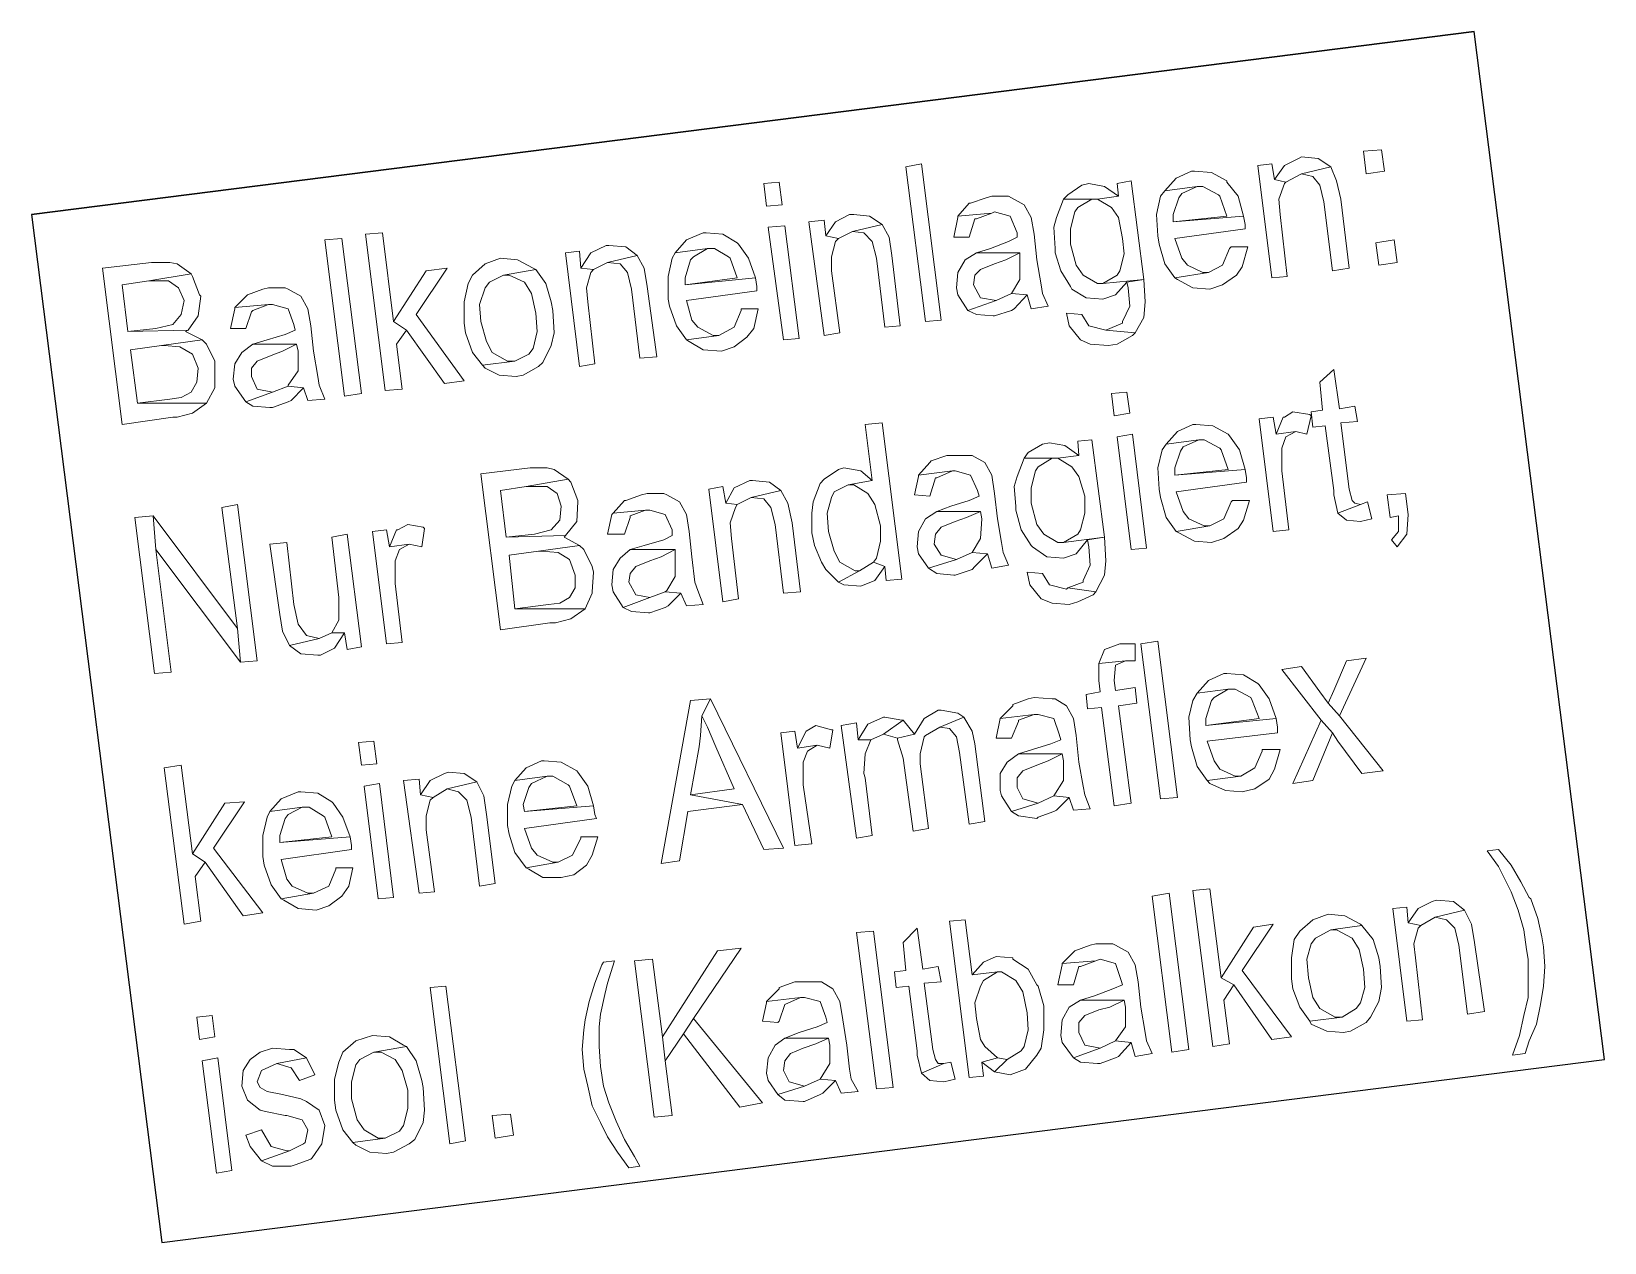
# Model space of a CAD drawing. Header units: metres. Extents: x 2713732.4 to 2713757.2, y 1226081.6 to 1226111.3.
# Drawn here: x 2713736.309 to 2713737.523, y 1226105.425 to 1226106.359 of the extents above; entities that cross this region are included whole.
import ezdxf

# ---------------------------------------------------------------- set-up
doc = ezdxf.new("R2010")
doc.units = ezdxf.units.M
doc.layers.add('einlagen_boden_erstes_og', color=7, linetype='Continuous', true_color=0x000000)

msp = doc.modelspace()

# ---------------------------------------------------------------- linework, layer by layer
at = {"layer": 'einlagen_boden_erstes_og', "color": 1, "linetype": 'Continuous', "lineweight": 25, "true_color": 0xff0000, "extrusion": (0.000477202, 0.001815, 0.999998)}
for p, q in [((2713737.4226, 1226106.3593, -0.1847), (2713736.309, 1226106.218, -0.184)), ((2713736.309, 1226106.218, -0.184), (2713737.4226, 1226106.3593, -0.1847)), ((2713737.5233, 1226105.5662, -0.1834), (2713737.4226, 1226106.3593, -0.1847)), ((2713736.309, 1226106.218, -0.184), (2713736.4097, 1226105.4249, -0.1826)), ((2713736.4097, 1226105.4249, -0.1826), (2713737.5233, 1226105.5662, -0.1834))]:
    msp.add_line(p, q, dxfattribs=at)
at = {"layer": 'einlagen_boden_erstes_og', "color": 1, "lineweight": 0}
for points in [[(2713737.3512, 1226106.2679), (2713737.3371, 1226106.2669), (2713737.3392, 1226106.2495), (2713737.3534, 1226106.2516)], [(2713736.9992, 1226106.1354), (2713736.984, 1226106.2549), (2713736.996, 1226106.2571), (2713737.0112, 1226106.1365), (2713736.9992, 1226106.1354)], [(2713737.2665, 1226106.2571), (2713737.2556, 1226106.256), (2713737.2665, 1226106.1691), (2713737.2784, 1226106.1702), (2713737.273, 1226106.218), (2713737.2719, 1226106.2299), (2713737.2762, 1226106.2419), (2713737.2773, 1226106.243), (2713737.2686, 1226106.2451)], [(2713737.2893, 1226106.2625), (2713737.2871, 1226106.2614), (2713737.2762, 1226106.256), (2713737.2686, 1226106.2451), (2713737.2773, 1226106.243), (2713737.2893, 1226106.2495), (2713737.3121, 1226106.2549), (2713737.3023, 1226106.2614)], [(2713737.3121, 1226106.2549), (2713737.2893, 1226106.2495), (2713737.298, 1226106.2473), (2713737.3034, 1226106.2408), (2713737.3067, 1226106.2278), (2713737.3132, 1226106.1745), (2713737.3262, 1226106.1767), (2713737.3197, 1226106.2299), (2713737.3164, 1226106.244)], [(2713736.8863, 1226106.243), (2713736.8743, 1226106.2419), (2713736.8765, 1226106.2245), (2713736.8885, 1226106.2256)], [(2713737.1252, 1226106.2419), (2713737.1198, 1226106.2408), (2713737.109, 1226106.2332), (2713737.1057, 1226106.2299), (2713737.1274, 1226106.2299), (2713737.1318, 1226106.2299), (2713737.1481, 1226106.2321), (2713737.1372, 1226106.2397)], [(2713737.1578, 1226106.244), (2713737.147, 1226106.2419), (2713737.1481, 1226106.2321), (2713737.1318, 1226106.2299), (2713737.1426, 1226106.2234), (2713737.1481, 1226106.2158), (2713737.1513, 1226106.1995), (2713737.1524, 1226106.1876), (2713737.1491, 1226106.1745), (2713737.147, 1226106.1713), (2713737.1361, 1226106.1648), (2713737.1676, 1226106.168)], [(2713737.2067, 1226106.2516), (2713737.2045, 1226106.2516), (2713737.1926, 1226106.2462), (2713737.1839, 1226106.2364), (2713737.2089, 1226106.2397), (2713737.2132, 1226106.2397), (2713737.2252, 1226106.2332), (2713737.2263, 1226106.2321), (2713737.2317, 1226106.2169), (2713737.1904, 1226106.2125), (2713737.2447, 1226106.2169), (2713737.2404, 1226106.2321), (2713737.2317, 1226106.243), (2713737.2317, 1226106.244), (2713737.2198, 1226106.2506)], [(2713737.0503, 1226106.2321), (2713737.046, 1226106.231), (2713737.034, 1226106.2267), (2713737.0329, 1226106.2267), (2713737.0242, 1226106.2169), (2713737.0503, 1226106.2191), (2713737.0525, 1226106.2201), (2713737.0644, 1226106.2169), (2713737.0699, 1226106.2039), (2713737.0699, 1226106.2006), (2713737.0633, 1226106.1973), (2713737.0492, 1226106.1919), (2713737.0384, 1226106.1886), (2713737.072, 1226106.1886), (2713737.072, 1226106.1832), (2713737.072, 1226106.168), (2713737.0655, 1226106.1571), (2713737.0655, 1226106.1571), (2713737.0775, 1226106.1561), (2713737.0807, 1226106.1452), (2713737.0937, 1226106.1474), (2713737.0894, 1226106.1571), (2713737.0883, 1226106.1637), (2713737.0851, 1226106.1832), (2713737.0829, 1226106.2028), (2713737.0807, 1226106.2158), (2713737.0753, 1226106.2256), (2713737.0655, 1226106.231), (2713737.0633, 1226106.2321)], [(2713737.1057, 1226106.2299), (2713737.1003, 1226106.2158), (2713737.0981, 1226106.2082), (2713737.0992, 1226106.1919), (2713737.0992, 1226106.1886), (2713737.1035, 1226106.1745), (2713737.1111, 1226106.1626), (2713737.1122, 1226106.1604), (2713737.1231, 1226106.1539), (2713737.1361, 1226106.1528), (2713737.1459, 1226106.1561), (2713737.1546, 1226106.1658), (2713737.1676, 1226106.168), (2713737.1361, 1226106.1648), (2713737.1318, 1226106.1648), (2713737.1209, 1226106.1713), (2713737.1155, 1226106.1789), (2713737.1111, 1226106.1952), (2713737.1111, 1226106.2071), (2713737.1144, 1226106.2201), (2713737.1166, 1226106.2234), (2713737.1274, 1226106.2299)], [(2713737.1839, 1226106.2364), (2713737.1806, 1226106.2321), (2713737.1774, 1226106.218), (2713737.1785, 1226106.2017), (2713737.1796, 1226106.1952), (2713737.1839, 1226106.18), (2713737.1915, 1226106.1691), (2713737.2176, 1226106.1734), (2713737.2132, 1226106.1734), (2713737.2013, 1226106.1789), (2713737.1969, 1226106.1843), (2713737.1915, 1226106.1995), (2713737.2458, 1226106.2071), (2713737.2458, 1226106.2104), (2713737.2447, 1226106.2169), (2713737.1904, 1226106.2125), (2713737.1904, 1226106.218), (2713737.1948, 1226106.231), (2713737.1969, 1226106.2343), (2713737.2089, 1226106.2397)], [(2713736.9438, 1226106.218), (2713736.9406, 1226106.218), (2713736.9297, 1226106.2125), (2713736.9221, 1226106.2017), (2713736.9319, 1226106.1995), (2713736.9428, 1226106.2049), (2713736.9656, 1226106.2104), (2713736.9558, 1226106.2169)], [(2713737.0242, 1226106.2169), (2713737.0242, 1226106.2158), (2713737.021, 1226106.2006), (2713737.0329, 1226106.2006), (2713737.0329, 1226106.2006), (2713737.0373, 1226106.2147), (2713737.0384, 1226106.2147), (2713737.0503, 1226106.2191)], [(2713736.8906, 1226106.2093), (2713736.8776, 1226106.2082), (2713736.8895, 1226106.1213), (2713736.9015, 1226106.1224)], [(2713736.921, 1226106.2136), (2713736.9091, 1226106.2125), (2713736.921, 1226106.1246), (2713736.933, 1226106.1267), (2713736.9265, 1226106.1745), (2713736.9265, 1226106.1854), (2713736.9297, 1226106.1973), (2713736.9319, 1226106.1995), (2713736.9221, 1226106.2017)], [(2713736.9656, 1226106.2104), (2713736.9428, 1226106.2049), (2713736.9515, 1226106.2039), (2713736.958, 1226106.1973), (2713736.9612, 1226106.1843), (2713736.9677, 1226106.1311), (2713736.9797, 1226106.1322), (2713736.9732, 1226106.1865), (2713736.971, 1226106.2006)], [(2713736.5506, 1226106.0779), (2713736.5354, 1226106.1984), (2713736.5485, 1226106.1995), (2713736.5637, 1226106.08), (2713736.5506, 1226106.0779)], [(2713736.58, 1226106.2039), (2713736.5669, 1226106.2028), (2713736.5821, 1226106.0822), (2713736.5952, 1226106.0833), (2713736.5908, 1226106.118), (2713736.5984, 1226106.1289), (2713736.5886, 1226106.1354)], [(2713736.7548, 1226106.1941), (2713736.7527, 1226106.1941), (2713736.7407, 1226106.1886), (2713736.7331, 1226106.1767), (2713736.7429, 1226106.1756), (2713736.7538, 1226106.181), (2713736.7766, 1226106.1865), (2713736.7679, 1226106.193)], [(2713736.8298, 1226106.2039), (2713736.8276, 1226106.2039), (2713736.8146, 1226106.1984), (2713736.8059, 1226106.1886), (2713736.8309, 1226106.1919), (2713736.8363, 1226106.1919), (2713736.8472, 1226106.1854), (2713736.8483, 1226106.1843), (2713736.8537, 1226106.1691), (2713736.8135, 1226106.1637), (2713736.8678, 1226106.1691), (2713736.8624, 1226106.1843), (2713736.8548, 1226106.1952), (2713736.8537, 1226106.1963), (2713736.8428, 1226106.2028)], [(2713737.235, 1226106.193), (2713737.2339, 1226106.1919), (2713737.2284, 1226106.1789), (2713737.2176, 1226106.1734), (2713737.1915, 1226106.1691), (2713737.1937, 1226106.168), (2713737.2056, 1226106.1615), (2713737.2187, 1226106.1604), (2713737.2284, 1226106.1637), (2713737.2393, 1226106.1713), (2713737.2436, 1226106.1778), (2713737.248, 1226106.193)], [(2713737.361, 1226106.1984), (2713737.3468, 1226106.1963), (2713737.349, 1226106.1789), (2713737.3631, 1226106.181)], [(2713736.4018, 1226106.181), (2713736.3638, 1226106.1767), (2713736.379, 1226106.0561), (2713736.4181, 1226106.0616), (2713736.4214, 1226106.0616), (2713736.4333, 1226106.0648), (2713736.4442, 1226106.0724), (2713736.391, 1226106.0724), (2713736.3855, 1226106.1137), (2713736.4094, 1226106.117), (2713736.4409, 1226106.1213), (2713736.4279, 1226106.1278), (2713736.4301, 1226106.1289), (2713736.3834, 1226106.1278), (2713736.379, 1226106.1637), (2713736.3996, 1226106.1669), (2713736.4322, 1226106.1724), (2713736.4214, 1226106.18), (2713736.4159, 1226106.181)], [(2713736.6712, 1226106.1843), (2713736.6593, 1226106.18), (2713736.6495, 1226106.1713), (2713736.6462, 1226106.1648), (2713736.643, 1226106.1506), (2713736.643, 1226106.1343), (2713736.644, 1226106.1267), (2713736.6495, 1226106.1115), (2713736.6571, 1226106.1017), (2713736.6821, 1226106.105), (2713736.6766, 1226106.105), (2713736.6647, 1226106.1115), (2713736.6603, 1226106.1202), (2713736.656, 1226106.1354), (2713736.6549, 1226106.1485), (2713736.6593, 1226106.1615), (2713736.6625, 1226106.1658), (2713736.6734, 1226106.1713), (2713736.6984, 1226106.1756), (2713736.6962, 1226106.1767), (2713736.6842, 1226106.1832)], [(2713736.732, 1226106.1897), (2713736.7212, 1226106.1886), (2713736.732, 1226106.1007), (2713736.744, 1226106.1028), (2713736.7386, 1226106.1506), (2713736.7375, 1226106.1615), (2713736.7407, 1226106.1734), (2713736.7429, 1226106.1756), (2713736.7331, 1226106.1767)], [(2713736.7766, 1226106.1865), (2713736.7538, 1226106.181), (2713736.7635, 1226106.18), (2713736.769, 1226106.1734), (2713736.7722, 1226106.1604), (2713736.7787, 1226106.1072), (2713736.7918, 1226106.1083), (2713736.7842, 1226106.1626), (2713736.782, 1226106.1767)], [(2713736.8059, 1226106.1886), (2713736.8037, 1226106.1843), (2713736.8005, 1226106.1702), (2713736.8005, 1226106.1528), (2713736.8016, 1226106.1474), (2713736.807, 1226106.1322), (2713736.8146, 1226106.1213), (2713736.8396, 1226106.1246), (2713736.8352, 1226106.1246), (2713736.8233, 1226106.1311), (2713736.8189, 1226106.1365), (2713736.8146, 1226106.1517), (2713736.8689, 1226106.1593), (2713736.8689, 1226106.1626), (2713736.8678, 1226106.1691), (2713736.8135, 1226106.1637), (2713736.8135, 1226106.1691), (2713736.8178, 1226106.1832), (2713736.82, 1226106.1854), (2713736.8309, 1226106.1919)], [(2713737.0384, 1226106.1886), (2713737.0297, 1226106.1832), (2713737.0242, 1226106.1734), (2713737.0231, 1226106.1615), (2713737.0242, 1226106.1561), (2713737.0318, 1226106.1441), (2713737.0536, 1226106.1517), (2713737.0416, 1226106.1539), (2713737.0362, 1226106.1637), (2713737.0373, 1226106.1713), (2713737.0416, 1226106.1756), (2713737.0525, 1226106.18), (2713737.0612, 1226106.1832), (2713737.072, 1226106.1886)], [(2713736.4322, 1226106.1724), (2713736.3996, 1226106.1669), (2713736.4029, 1226106.1669), (2713736.4149, 1226106.1669), (2713736.4225, 1226106.1615), (2713736.4268, 1226106.1517), (2713736.4246, 1226106.1409), (2713736.4181, 1226106.1332), (2713736.4051, 1226106.13), (2713736.3834, 1226106.1278), (2713736.4301, 1226106.1289), (2713736.4377, 1226106.1398), (2713736.4377, 1226106.1398), (2713736.4398, 1226106.155), (2713736.4387, 1226106.1561), (2713736.4333, 1226106.1702)], [(2713736.6299, 1226106.1767), (2713736.6136, 1226106.1745), (2713736.5886, 1226106.1354), (2713736.5984, 1226106.1289), (2713736.6278, 1226106.0876), (2713736.643, 1226106.0898), (2713736.606, 1226106.1409)], [(2713736.6984, 1226106.1756), (2713736.6734, 1226106.1713), (2713736.6777, 1226106.1713), (2713736.6897, 1226106.1658), (2713736.6951, 1226106.1571), (2713736.6984, 1226106.1419), (2713736.6994, 1226106.1278), (2713736.6962, 1226106.1148), (2713736.6929, 1226106.1104), (2713736.6821, 1226106.105), (2713736.6571, 1226106.1017), (2713736.6593, 1226106.0996), (2713736.6701, 1226106.0941), (2713736.6832, 1226106.0931), (2713736.6886, 1226106.0941), (2713736.7005, 1226106.1007), (2713736.7038, 1226106.1039), (2713736.7103, 1226106.117), (2713736.7125, 1226106.1267), (2713736.7114, 1226106.1441), (2713736.7103, 1226106.1506), (2713736.706, 1226106.1648)], [(2713736.492, 1226106.1615), (2713736.4876, 1226106.1604), (2713736.4757, 1226106.1561), (2713736.4757, 1226106.1561), (2713736.4659, 1226106.1463), (2713736.492, 1226106.1485), (2713736.4952, 1226106.1485), (2713736.5072, 1226106.1452), (2713736.5115, 1226106.1332), (2713736.5126, 1226106.1289), (2713736.505, 1226106.1256), (2713736.4909, 1226106.1213), (2713736.48, 1226106.118), (2713736.5137, 1226106.118), (2713736.5148, 1226106.1126), (2713736.5148, 1226106.0974), (2713736.5072, 1226106.0865), (2713736.5072, 1226106.0855), (2713736.5191, 1226106.0844), (2713736.5224, 1226106.0746), (2713736.5354, 1226106.0757), (2713736.5311, 1226106.0865), (2713736.53, 1226106.0931), (2713736.5267, 1226106.1126), (2713736.5246, 1226106.1322), (2713736.5224, 1226106.1452), (2713736.517, 1226106.155), (2713736.5072, 1226106.1604), (2713736.505, 1226106.1615)], [(2713737.0655, 1226106.1571), (2713737.0536, 1226106.1517), (2713737.0318, 1226106.1441), (2713737.0384, 1226106.1409), (2713737.0514, 1226106.1398), (2713737.0525, 1226106.1398), (2713737.0655, 1226106.1441), (2713737.0677, 1226106.1452), (2713737.0775, 1226106.1561)], [(2713737.1676, 1226106.168), (2713737.1546, 1226106.1658), (2713737.1557, 1226106.1615), (2713737.1568, 1226106.1474), (2713737.1513, 1226106.1354), (2713737.1513, 1226106.1343), (2713737.1383, 1226106.1289), (2713737.1611, 1226106.1267), (2713737.1676, 1226106.1387), (2713737.1687, 1226106.1506)], [(2713736.4659, 1226106.1463), (2713736.4659, 1226106.1452), (2713736.4626, 1226106.13), (2713736.4746, 1226106.13), (2713736.4746, 1226106.13), (2713736.4789, 1226106.143), (2713736.48, 1226106.1441), (2713736.492, 1226106.1485)], [(2713736.8569, 1226106.1452), (2713736.8569, 1226106.1441), (2713736.8515, 1226106.1311), (2713736.8396, 1226106.1246), (2713736.8146, 1226106.1213), (2713736.8168, 1226106.1202), (2713736.8276, 1226106.1137), (2713736.8417, 1226106.1126), (2713736.8515, 1226106.1159), (2713736.8613, 1226106.1235), (2713736.8667, 1226106.13), (2713736.87, 1226106.1452)], [(2713737.1079, 1226106.1419), (2713737.11, 1226106.1322), (2713737.1187, 1226106.1213), (2713737.1263, 1226106.118), (2713737.1405, 1226106.117), (2713737.147, 1226106.118), (2713737.1589, 1226106.1246), (2713737.1611, 1226106.1267), (2713737.1383, 1226106.1289), (2713737.1383, 1226106.1289), (2713737.1252, 1226106.1322), (2713737.1198, 1226106.1409)], [(2713736.4409, 1226106.1213), (2713736.4094, 1226106.117), (2713736.4116, 1226106.117), (2713736.4235, 1226106.1159), (2713736.4333, 1226106.1104), (2713736.4377, 1226106.0996), (2713736.4366, 1226106.0887), (2713736.4322, 1226106.0811), (2713736.4246, 1226106.0768), (2713736.4159, 1226106.0757), (2713736.391, 1226106.0724), (2713736.4442, 1226106.0724), (2713736.4507, 1226106.0844), (2713736.4507, 1226106.0855), (2713736.4507, 1226106.1007), (2713736.4507, 1226106.105), (2713736.4442, 1226106.118)], [(2713736.48, 1226106.118), (2713736.4713, 1226106.1115), (2713736.4659, 1226106.1028), (2713736.4648, 1226106.0909), (2713736.4659, 1226106.0855), (2713736.4746, 1226106.0735), (2713736.4952, 1226106.0811), (2713736.4833, 1226106.0833), (2713736.4789, 1226106.0931), (2713736.4789, 1226106.0996), (2713736.4833, 1226106.105), (2713736.4941, 1226106.1094), (2713736.5028, 1226106.1126), (2713736.5137, 1226106.118)], [(2713737.3143, 1226106.0985), (2713737.3034, 1226106.0887), (2713737.3056, 1226106.067), (2713737.2969, 1226106.0659), (2713737.298, 1226106.054), (2713737.3077, 1226106.055), (2713737.3143, 1226106.0051), (2713737.3143, 1226106.0018), (2713737.3175, 1226105.9877), (2713737.3349, 1226105.9942), (2713737.3305, 1226105.9953), (2713737.3284, 1226105.9975), (2713737.3262, 1226106.0062), (2713737.3197, 1226106.0572), (2713737.3327, 1226106.0583), (2713737.3305, 1226106.0702), (2713737.3186, 1226106.0681)], [(2713736.5072, 1226106.0855), (2713736.4952, 1226106.0811), (2713736.4746, 1226106.0735), (2713736.48, 1226106.0702), (2713736.4931, 1226106.0692), (2713736.4952, 1226106.0692), (2713736.5072, 1226106.0735), (2713736.5094, 1226106.0746), (2713736.5191, 1226106.0844)], [(2713737.1546, 1226106.0811), (2713737.1426, 1226106.08), (2713737.1448, 1226106.0626), (2713737.1568, 1226106.0648)], [(2713737.2675, 1226106.0616), (2713737.2567, 1226106.0605), (2713737.2675, 1226105.9736), (2713737.2795, 1226105.9747), (2713737.2741, 1226106.0203), (2713737.2741, 1226106.0225), (2713737.2741, 1226106.0377), (2713737.2773, 1226106.0464), (2713737.2849, 1226106.0507), (2713737.2697, 1226106.0485)], [(2713737.2828, 1226106.0659), (2713737.2762, 1226106.0616), (2713737.2752, 1226106.0616), (2713737.2697, 1226106.0485), (2713737.2849, 1226106.0507), (2713737.2936, 1226106.0485), (2713737.2969, 1226106.0626), (2713737.2958, 1226106.0637)], [(2713736.9656, 1226106.0572), (2713736.9525, 1226106.0561), (2713736.958, 1226106.0127), (2713736.9395, 1226106.0094), (2713736.9438, 1226106.0094), (2713736.9547, 1226106.0029), (2713736.9601, 1226105.9942), (2713736.9645, 1226105.9779), (2713736.9645, 1226105.966), (2713736.9612, 1226105.9529), (2713736.9591, 1226105.9497), (2713736.9677, 1226105.9464), (2713736.9688, 1226105.9356), (2713736.9808, 1226105.9366)], [(2713737.1589, 1226106.0485), (2713737.147, 1226106.0464), (2713737.1578, 1226105.9595), (2713737.1698, 1226105.9605)], [(2713737.2078, 1226106.0561), (2713737.2056, 1226106.0561), (2713737.1937, 1226106.0507), (2713737.185, 1226106.0409), (2713737.21, 1226106.0442), (2713737.2143, 1226106.0442), (2713737.2263, 1226106.0377), (2713737.2274, 1226106.0366), (2713737.2328, 1226106.0214), (2713737.1915, 1226106.017), (2713737.2458, 1226106.0214), (2713737.2415, 1226106.0366), (2713737.2339, 1226106.0474), (2713737.2328, 1226106.0485), (2713737.2208, 1226106.055)], [(2713737.0948, 1226106.042), (2713737.0894, 1226106.0409), (2713737.0785, 1226106.0344), (2713737.0753, 1226106.0301), (2713737.097, 1226106.0301), (2713737.1014, 1226106.0301), (2713737.1176, 1226106.0322), (2713737.1068, 1226106.0398)], [(2713737.1274, 1226106.0442), (2713737.1166, 1226106.0431), (2713737.1176, 1226106.0322), (2713737.1014, 1226106.0301), (2713737.1122, 1226106.0235), (2713737.1176, 1226106.0159), (2713737.122, 1226106.0007), (2713737.122, 1226105.9877), (2713737.1187, 1226105.9747), (2713737.1166, 1226105.9714), (2713737.1057, 1226105.9649), (2713737.1372, 1226105.9692)], [(2713737.185, 1226106.0409), (2713737.1817, 1226106.0366), (2713737.1785, 1226106.0225), (2713737.1796, 1226106.0062), (2713737.1806, 1226105.9996), (2713737.185, 1226105.9844), (2713737.1926, 1226105.9736), (2713737.2187, 1226105.9779), (2713737.2143, 1226105.9779), (2713737.2024, 1226105.9833), (2713737.198, 1226105.9888), (2713737.1926, 1226106.004), (2713737.2469, 1226106.0116), (2713737.2469, 1226106.0148), (2713737.2458, 1226106.0214), (2713737.1915, 1226106.017), (2713737.1915, 1226106.0225), (2713737.1959, 1226106.0355), (2713737.198, 1226106.0387), (2713737.21, 1226106.0442)], [(2713737.0199, 1226106.0322), (2713737.0155, 1226106.0322), (2713737.0036, 1226106.0279), (2713737.0025, 1226106.0268), (2713736.9938, 1226106.017), (2713737.0199, 1226106.0203), (2713737.0221, 1226106.0203), (2713737.034, 1226106.017), (2713737.0394, 1226106.0051), (2713737.0405, 1226106.0007), (2713737.0329, 1226105.9975), (2713737.0188, 1226105.9931), (2713737.0079, 1226105.9888), (2713737.0416, 1226105.9888), (2713737.0427, 1226105.9833), (2713737.0416, 1226105.9681), (2713737.0351, 1226105.9573), (2713737.0351, 1226105.9573), (2713737.047, 1226105.9562), (2713737.0503, 1226105.9453), (2713737.0633, 1226105.9475), (2713737.059, 1226105.9573), (2713737.0579, 1226105.9649), (2713737.0546, 1226105.9833), (2713737.0525, 1226106.0029), (2713737.0503, 1226106.017), (2713737.0449, 1226106.0268), (2713737.0351, 1226106.0322), (2713737.0329, 1226106.0322)], [(2713737.0753, 1226106.0301), (2713737.0699, 1226106.0159), (2713737.0677, 1226106.0083), (2713737.0688, 1226105.9931), (2713737.0688, 1226105.9899), (2713737.0731, 1226105.9747), (2713737.0807, 1226105.9627), (2713737.0818, 1226105.9616), (2713737.0927, 1226105.954), (2713737.1057, 1226105.9529), (2713737.1155, 1226105.9562), (2713737.1242, 1226105.9671), (2713737.1372, 1226105.9692), (2713737.1057, 1226105.9649), (2713737.1014, 1226105.9649), (2713737.0905, 1226105.9714), (2713737.0851, 1226105.979), (2713737.0807, 1226105.9953), (2713737.0807, 1226106.0072), (2713737.084, 1226106.0203), (2713737.0861, 1226106.0235), (2713737.097, 1226106.0301)], [(2713736.694, 1226106.0225), (2713736.656, 1226106.0181), (2713736.6712, 1226105.8975), (2713736.7092, 1226105.903), (2713736.7136, 1226105.903), (2713736.7255, 1226105.9062), (2713736.7364, 1226105.9138), (2713736.6821, 1226105.9138), (2713736.6777, 1226105.9551), (2713736.7005, 1226105.9584), (2713736.732, 1226105.9627), (2713736.7201, 1226105.9692), (2713736.7212, 1226105.9703), (2713736.6755, 1226105.9692), (2713736.6712, 1226106.0051), (2713736.6908, 1226106.0083), (2713736.7233, 1226106.0138), (2713736.7125, 1226106.0214), (2713736.707, 1226106.0225)], [(2713736.7233, 1226106.0138), (2713736.6908, 1226106.0083), (2713736.694, 1226106.0083), (2713736.707, 1226106.0083), (2713736.7147, 1226106.0029), (2713736.7179, 1226105.9931), (2713736.7168, 1226105.9823), (2713736.7103, 1226105.9747), (2713736.6973, 1226105.9714), (2713736.6755, 1226105.9692), (2713736.7212, 1226105.9703), (2713736.7299, 1226105.9812), (2713736.7299, 1226105.9812), (2713736.7309, 1226105.9964), (2713736.7309, 1226105.9975), (2713736.7255, 1226106.0116)], [(2713736.8656, 1226106.0127), (2713736.8635, 1226106.0127), (2713736.8515, 1226106.0072), (2713736.845, 1226105.9953), (2713736.8537, 1226105.9942), (2713736.8646, 1226105.9996), (2713736.8874, 1226106.0051), (2713736.8787, 1226106.0116)], [(2713736.9362, 1226106.0225), (2713736.9319, 1226106.0214), (2713736.921, 1226106.0138), (2713736.9178, 1226106.0105), (2713736.9123, 1226105.9964), (2713736.9113, 1226105.9877), (2713736.9113, 1226105.9725), (2713736.9134, 1226105.9627), (2713736.9189, 1226105.9497), (2713736.9221, 1226105.9442), (2713736.9319, 1226105.9345), (2713736.9482, 1226105.9432), (2713736.9449, 1226105.9432), (2713736.933, 1226105.9497), (2713736.9286, 1226105.9584), (2713736.9243, 1226105.9736), (2713736.9232, 1226105.9877), (2713736.9265, 1226105.9996), (2713736.9286, 1226106.004), (2713736.9395, 1226106.0094), (2713736.958, 1226106.0127), (2713736.9493, 1226106.0203)], [(2713736.9938, 1226106.017), (2713736.9938, 1226106.0159), (2713736.9906, 1226106.0018), (2713737.0025, 1226106.0007), (2713737.0025, 1226106.0007), (2713737.0069, 1226106.0148), (2713737.0079, 1226106.0148), (2713737.0199, 1226106.0203)], [(2713736.7842, 1226106.0029), (2713736.7798, 1226106.0018), (2713736.7679, 1226105.9975), (2713736.7668, 1226105.9975), (2713736.7581, 1226105.9877), (2713736.7831, 1226105.9899), (2713736.7863, 1226105.9899), (2713736.7983, 1226105.9866), (2713736.8037, 1226105.9747), (2713736.8037, 1226105.9703), (2713736.7972, 1226105.9671), (2713736.782, 1226105.9627), (2713736.7711, 1226105.9595), (2713736.8059, 1226105.9595), (2713736.8059, 1226105.954), (2713736.8059, 1226105.9388), (2713736.7994, 1226105.928), (2713736.7983, 1226105.9269), (2713736.8102, 1226105.9258), (2713736.8146, 1226105.916), (2713736.8276, 1226105.9171), (2713736.8233, 1226105.928), (2713736.8211, 1226105.9345), (2713736.8189, 1226105.954), (2713736.8168, 1226105.9736), (2713736.8146, 1226105.9866), (2713736.8092, 1226105.9964), (2713736.7994, 1226106.0018), (2713736.7972, 1226106.0029)], [(2713736.8428, 1226106.0083), (2713736.832, 1226106.0062), (2713736.8428, 1226105.9193), (2713736.8548, 1226105.9214), (2713736.8493, 1226105.9681), (2713736.8483, 1226105.9801), (2713736.8526, 1226105.992), (2713736.8537, 1226105.9942), (2713736.845, 1226105.9953)], [(2713736.8874, 1226106.0051), (2713736.8646, 1226105.9996), (2713736.8743, 1226105.9986), (2713736.8798, 1226105.992), (2713736.883, 1226105.979), (2713736.8895, 1226105.9258), (2713736.9026, 1226105.9269), (2713736.8961, 1226105.9801), (2713736.8928, 1226105.9953)], [(2713737.3697, 1226106.0029), (2713737.3555, 1226106.0018), (2713737.3577, 1226105.9844), (2713737.3642, 1226105.9855), (2713737.3642, 1226105.9736), (2713737.3588, 1226105.9671), (2713737.3631, 1226105.9616), (2713737.3707, 1226105.9714), (2713737.3707, 1226105.9714), (2713737.3718, 1226105.9866)], [(2713736.4681, 1226105.9942), (2713736.4561, 1226105.992), (2713736.4681, 1226105.8986), (2713736.4703, 1226105.8726), (2713736.4833, 1226105.8736)], [(2713736.7581, 1226105.9877), (2713736.757, 1226105.9866), (2713736.7538, 1226105.9714), (2713736.7668, 1226105.9714), (2713736.7668, 1226105.9714), (2713736.7711, 1226105.9844), (2713736.7711, 1226105.9855), (2713736.7831, 1226105.9899)], [(2713737.0079, 1226105.9888), (2713736.9992, 1226105.9833), (2713736.9938, 1226105.9736), (2713736.9927, 1226105.9616), (2713736.9938, 1226105.9562), (2713737.0014, 1226105.9453), (2713737.0231, 1226105.9518), (2713737.0112, 1226105.9551), (2713737.0058, 1226105.9638), (2713737.0069, 1226105.9714), (2713737.0112, 1226105.9768), (2713737.0221, 1226105.9812), (2713737.0307, 1226105.9844), (2713737.0416, 1226105.9888)], [(2713737.236, 1226105.9975), (2713737.235, 1226105.9964), (2713737.2295, 1226105.9833), (2713737.2187, 1226105.9779), (2713737.1926, 1226105.9736), (2713737.1948, 1226105.9725), (2713737.2067, 1226105.966), (2713737.2198, 1226105.9649), (2713737.2295, 1226105.9681), (2713737.2404, 1226105.9757), (2713737.2447, 1226105.9823), (2713737.2491, 1226105.9975)], [(2713737.3403, 1226105.9964), (2713737.3349, 1226105.9942), (2713737.3175, 1226105.9877), (2713737.324, 1226105.9823), (2713737.3349, 1226105.9812), (2713737.3436, 1226105.9833)], [(2713736.4029, 1226105.9855), (2713736.3888, 1226105.9844), (2713736.404, 1226105.8639), (2713736.417, 1226105.8649), (2713736.4051, 1226105.9595)], [(2713736.4029, 1226105.9855), (2713736.4051, 1226105.9595), (2713736.4703, 1226105.8726), (2713736.4681, 1226105.8986)], [(2713736.5832, 1226105.9747), (2713736.5724, 1226105.9736), (2713736.5832, 1226105.8867), (2713736.5952, 1226105.8878), (2713736.5897, 1226105.9334), (2713736.5897, 1226105.9356), (2713736.5897, 1226105.9508), (2713736.593, 1226105.9595), (2713736.6006, 1226105.9638), (2713736.5854, 1226105.9616)], [(2713736.5995, 1226105.979), (2713736.5919, 1226105.9747), (2713736.5908, 1226105.9747), (2713736.5854, 1226105.9616), (2713736.6006, 1226105.9638), (2713736.6104, 1226105.9616), (2713736.6125, 1226105.9757), (2713736.6115, 1226105.9768)], [(2713736.5061, 1226105.9649), (2713736.4931, 1226105.9638), (2713736.5007, 1226105.9095), (2713736.5028, 1226105.8965), (2713736.5083, 1226105.8856), (2713736.5311, 1226105.891), (2713736.5213, 1226105.8932), (2713736.5148, 1226105.9019), (2713736.5148, 1226105.9019), (2713736.5115, 1226105.9171)], [(2713736.5528, 1226105.9714), (2713736.5409, 1226105.9692), (2713736.5463, 1226105.9225), (2713736.5463, 1226105.9203), (2713736.5463, 1226105.9051), (2713736.5409, 1226105.8954), (2713736.5506, 1226105.8954), (2713736.5528, 1226105.8823), (2713736.5637, 1226105.8845)], [(2713736.732, 1226105.9627), (2713736.7005, 1226105.9584), (2713736.7027, 1226105.9584), (2713736.7157, 1226105.9573), (2713736.7244, 1226105.9518), (2713736.7288, 1226105.9399), (2713736.7288, 1226105.9301), (2713736.7244, 1226105.9225), (2713736.7168, 1226105.9182), (2713736.7081, 1226105.9171), (2713736.6821, 1226105.9138), (2713736.7364, 1226105.9138), (2713736.7418, 1226105.9258), (2713736.7418, 1226105.9269), (2713736.7429, 1226105.9421), (2713736.7418, 1226105.9464), (2713736.7353, 1226105.9595)], [(2713737.1372, 1226105.9692), (2713737.1242, 1226105.9671), (2713737.1252, 1226105.9616), (2713737.1263, 1226105.9475), (2713737.1209, 1226105.9356), (2713737.1209, 1226105.9345), (2713737.109, 1226105.9301), (2713737.1307, 1226105.9269), (2713737.1372, 1226105.9399), (2713737.1383, 1226105.9508)], [(2713736.7711, 1226105.9595), (2713736.7635, 1226105.9529), (2713736.7581, 1226105.9442), (2713736.757, 1226105.9323), (2713736.7581, 1226105.9269), (2713736.7657, 1226105.9149), (2713736.7863, 1226105.9225), (2713736.7755, 1226105.9247), (2713736.7701, 1226105.9345), (2713736.7711, 1226105.941), (2713736.7755, 1226105.9464), (2713736.7863, 1226105.9508), (2713736.795, 1226105.954), (2713736.8059, 1226105.9595)], [(2713737.0351, 1226105.9573), (2713737.0231, 1226105.9518), (2713737.0014, 1226105.9453), (2713737.0079, 1226105.941), (2713737.021, 1226105.9399), (2713737.0221, 1226105.9399), (2713737.0351, 1226105.9442), (2713737.0373, 1226105.9464), (2713737.047, 1226105.9562)], [(2713736.9591, 1226105.9497), (2713736.9482, 1226105.9432), (2713736.9319, 1226105.9345), (2713736.9362, 1226105.9323), (2713736.9493, 1226105.9312), (2713736.9601, 1226105.9356), (2713736.9677, 1226105.9464)], [(2713737.0775, 1226105.9421), (2713737.0796, 1226105.9323), (2713737.0883, 1226105.9214), (2713737.097, 1226105.9182), (2713737.11, 1226105.9171), (2713737.1166, 1226105.9193), (2713737.1285, 1226105.9247), (2713737.1307, 1226105.9269), (2713737.109, 1226105.9301), (2713737.1079, 1226105.929), (2713737.0948, 1226105.9323), (2713737.0894, 1226105.941)], [(2713736.7983, 1226105.9269), (2713736.7863, 1226105.9225), (2713736.7657, 1226105.9149), (2713736.7722, 1226105.9117), (2713736.7853, 1226105.9106), (2713736.7863, 1226105.9106), (2713736.7983, 1226105.9149), (2713736.8005, 1226105.916), (2713736.8102, 1226105.9258)], [(2713736.5409, 1226105.8954), (2713736.5311, 1226105.891), (2713736.5083, 1226105.8856), (2713736.517, 1226105.8791), (2713736.53, 1226105.878), (2713736.5322, 1226105.878), (2713736.543, 1226105.8834), (2713736.5506, 1226105.8954)], [(2713737.1502, 1226105.8867), (2713737.1491, 1226105.8867), (2713737.1372, 1226105.8823), (2713737.1329, 1226105.8715), (2713737.1535, 1226105.8736), (2713737.1611, 1226105.8736), (2713737.1611, 1226105.8867)], [(2713737.1806, 1226105.7672), (2713737.1654, 1226105.8867), (2713737.1785, 1226105.8888), (2713737.1937, 1226105.7683), (2713737.1806, 1226105.7672)], [(2713737.1329, 1226105.8715), (2713737.1329, 1226105.8584), (2713737.1339, 1226105.8497), (2713737.1231, 1226105.8476), (2713737.1242, 1226105.8367), (2713737.135, 1226105.8378), (2713737.1448, 1226105.7618), (2713737.1578, 1226105.7639), (2713737.1481, 1226105.8389), (2713737.1622, 1226105.8411), (2713737.1611, 1226105.853), (2713737.1459, 1226105.8508), (2713737.1448, 1226105.8584), (2713737.1459, 1226105.8704), (2713737.1535, 1226105.8736)], [(2713737.2893, 1226105.8693), (2713737.2741, 1226105.8671), (2713737.3045, 1226105.828), (2713737.3132, 1226105.8182), (2713737.3175, 1226105.8117), (2713737.336, 1226105.7867), (2713737.3523, 1226105.7889), (2713737.3186, 1226105.8313), (2713737.3099, 1226105.8411), (2713737.3034, 1226105.8497)], [(2713737.3392, 1226105.8758), (2713737.324, 1226105.8736), (2713737.3143, 1226105.8508), (2713737.3099, 1226105.8411), (2713737.3186, 1226105.8313)], [(2713737.2317, 1226105.8639), (2713737.2295, 1226105.8639), (2713737.2176, 1226105.8584), (2713737.2089, 1226105.8487), (2713737.2328, 1226105.8519), (2713737.2382, 1226105.8519), (2713737.2502, 1226105.8454), (2713737.2513, 1226105.8432), (2713737.2567, 1226105.8291), (2713737.2154, 1226105.8237), (2713737.2697, 1226105.8291), (2713737.2643, 1226105.8443), (2713737.2567, 1226105.8552), (2713737.2556, 1226105.8563), (2713737.2447, 1226105.8628)], [(2713736.8331, 1226105.8443), (2713736.8178, 1226105.8432), (2713736.795, 1226105.7172), (2713736.8092, 1226105.7194), (2713736.8157, 1226105.7574), (2713736.858, 1226105.7628), (2713736.8178, 1226105.7704), (2713736.8244, 1226105.8074), (2713736.8254, 1226105.8161), (2713736.8265, 1226105.8313)], [(2713736.8331, 1226105.8443), (2713736.8265, 1226105.8313), (2713736.8309, 1226105.8226), (2713736.8374, 1226105.8074), (2713736.8515, 1226105.7748), (2713736.8178, 1226105.7704), (2713736.858, 1226105.7628), (2713736.8743, 1226105.7281), (2713736.8895, 1226105.7292)], [(2713737.0829, 1226105.8454), (2713737.0785, 1226105.8443), (2713737.0666, 1226105.84), (2713737.0666, 1226105.8389), (2713737.0568, 1226105.8291), (2713737.0829, 1226105.8324), (2713737.0861, 1226105.8324), (2713737.0981, 1226105.8291), (2713737.1024, 1226105.8172), (2713737.1035, 1226105.8128), (2713737.0959, 1226105.8096), (2713737.0818, 1226105.8052), (2713737.0709, 1226105.8019), (2713737.1046, 1226105.8019), (2713737.1057, 1226105.7965), (2713737.1057, 1226105.7813), (2713737.0981, 1226105.7694), (2713737.0981, 1226105.7694), (2713737.11, 1226105.7683), (2713737.1133, 1226105.7585), (2713737.1263, 1226105.7596), (2713737.122, 1226105.7704), (2713737.1209, 1226105.777), (2713737.1176, 1226105.7954), (2713737.1155, 1226105.8161), (2713737.1133, 1226105.8291), (2713737.1079, 1226105.8389), (2713737.0992, 1226105.8443), (2713737.097, 1226105.8443)], [(2713737.2089, 1226105.8487), (2713737.2056, 1226105.8432), (2713737.2024, 1226105.8302), (2713737.2035, 1226105.8128), (2713737.2045, 1226105.8074), (2713737.2089, 1226105.7922), (2713737.2165, 1226105.7813), (2713737.2426, 1226105.7846), (2713737.2382, 1226105.7846), (2713737.2263, 1226105.79), (2713737.2219, 1226105.7965), (2713737.2165, 1226105.8117), (2713737.2708, 1226105.8182), (2713737.2708, 1226105.8226), (2713737.2697, 1226105.8291), (2713737.2154, 1226105.8237), (2713737.2154, 1226105.8291), (2713737.2198, 1226105.8432), (2713737.2219, 1226105.8454), (2713737.2328, 1226105.8519)], [(2713736.9677, 1226105.8302), (2713736.9667, 1226105.8302), (2713736.9547, 1226105.8248), (2713736.9471, 1226105.8128), (2713736.9569, 1226105.8128), (2713736.9667, 1226105.8172), (2713736.9819, 1226105.828), (2713736.9808, 1226105.828)], [(2713737.0112, 1226105.8356), (2713737.009, 1226105.8356), (2713736.9982, 1226105.8291), (2713736.9906, 1226105.8172), (2713736.9775, 1226105.8139), (2713736.9775, 1226105.8128), (2713736.9819, 1226105.7987), (2713736.9895, 1226105.7422), (2713737.0014, 1226105.7444), (2713736.9949, 1226105.7943), (2713736.9949, 1226105.8019), (2713736.9982, 1226105.815), (2713736.9992, 1226105.8161), (2713737.0101, 1226105.8226), (2713737.0286, 1226105.8302), (2713737.0242, 1226105.8334)], [(2713737.0286, 1226105.8302), (2713737.0101, 1226105.8226), (2713737.0177, 1226105.8215), (2713737.0231, 1226105.815), (2713737.0253, 1226105.803), (2713737.0329, 1226105.7476), (2713737.0449, 1226105.7498), (2713737.0373, 1226105.8096), (2713737.0351, 1226105.8193)], [(2713737.0568, 1226105.8291), (2713737.0568, 1226105.8291), (2713737.0536, 1226105.8139), (2713737.0655, 1226105.8139), (2713737.0655, 1226105.8139), (2713737.0709, 1226105.8269), (2713737.0709, 1226105.828), (2713737.0829, 1226105.8324)], [(2713736.8982, 1226105.8193), (2713736.8874, 1226105.8182), (2713736.8982, 1226105.7313), (2713736.9113, 1226105.7324), (2713736.9047, 1226105.7781), (2713736.9047, 1226105.7802), (2713736.9047, 1226105.7954), (2713736.908, 1226105.8041), (2713736.9156, 1226105.8085), (2713736.9004, 1226105.8063)], [(2713736.9145, 1226105.8237), (2713736.9069, 1226105.8193), (2713736.9069, 1226105.8193), (2713736.9004, 1226105.8063), (2713736.9156, 1226105.8085), (2713736.9254, 1226105.8063), (2713736.9276, 1226105.8204), (2713736.9265, 1226105.8204)], [(2713736.946, 1226105.8258), (2713736.9341, 1226105.8237), (2713736.946, 1226105.7368), (2713736.958, 1226105.7389), (2713736.9525, 1226105.7835), (2713736.9515, 1226105.7867), (2713736.9525, 1226105.8019), (2713736.9569, 1226105.8128), (2713736.9471, 1226105.8128)], [(2713736.9819, 1226105.828), (2713736.9667, 1226105.8172), (2713736.9775, 1226105.8139), (2713736.9906, 1226105.8172)], [(2713737.3045, 1226105.828), (2713737.2828, 1226105.7791), (2713737.298, 1226105.7813), (2713737.3132, 1226105.8182)], [(2713736.5734, 1226105.8117), (2713736.5615, 1226105.8106), (2713736.5637, 1226105.7933), (2713736.5756, 1226105.7943)], [(2713737.2589, 1226105.8052), (2713737.2589, 1226105.8041), (2713737.2534, 1226105.7911), (2713737.2426, 1226105.7846), (2713737.2165, 1226105.7813), (2713737.2187, 1226105.7791), (2713737.2306, 1226105.7737), (2713737.2436, 1226105.7726), (2713737.2534, 1226105.7748), (2713737.2643, 1226105.7824), (2713737.2686, 1226105.79), (2713737.273, 1226105.8052)], [(2713736.4246, 1226105.7933), (2713736.4116, 1226105.7911), (2713736.4268, 1226105.6705), (2713736.4398, 1226105.6727), (2713736.4355, 1226105.7074), (2713736.4431, 1226105.7183), (2713736.4333, 1226105.7248)], [(2713736.7049, 1226105.7965), (2713736.7027, 1226105.7965), (2713736.6908, 1226105.7911), (2713736.6821, 1226105.7813), (2713736.707, 1226105.7846), (2713736.7114, 1226105.7846), (2713736.7233, 1226105.7781), (2713736.7244, 1226105.777), (2713736.7299, 1226105.7618), (2713736.6897, 1226105.7574), (2713736.7429, 1226105.7618), (2713736.7386, 1226105.777), (2713736.7309, 1226105.7878), (2713736.7299, 1226105.7889), (2713736.7179, 1226105.7954)], [(2713737.0709, 1226105.8019), (2713737.0622, 1226105.7954), (2713737.0568, 1226105.7867), (2713737.0568, 1226105.7737), (2713737.0579, 1226105.7694), (2713737.0655, 1226105.7574), (2713737.0861, 1226105.7639), (2713737.0742, 1226105.7672), (2713737.0699, 1226105.7759), (2713737.0699, 1226105.7835), (2713737.0742, 1226105.7889), (2713737.0851, 1226105.7933), (2713737.0937, 1226105.7965), (2713737.1046, 1226105.8019)], [(2713736.6082, 1226105.7824), (2713736.5963, 1226105.7813), (2713736.6082, 1226105.6944), (2713736.6202, 1226105.6955), (2713736.6136, 1226105.7433), (2713736.6136, 1226105.7542), (2713736.6169, 1226105.7661), (2713736.6191, 1226105.7683), (2713736.6093, 1226105.7704)], [(2713736.631, 1226105.7878), (2713736.6278, 1226105.7867), (2713736.6169, 1226105.7813), (2713736.6093, 1226105.7704), (2713736.6191, 1226105.7683), (2713736.6299, 1226105.7748), (2713736.6527, 1226105.7802), (2713736.643, 1226105.7867)], [(2713736.6527, 1226105.7802), (2713736.6299, 1226105.7748), (2713736.6386, 1226105.7726), (2713736.6451, 1226105.7661), (2713736.6484, 1226105.7531), (2713736.6549, 1226105.6998), (2713736.6669, 1226105.702), (2713736.6603, 1226105.7552), (2713736.6582, 1226105.7694)], [(2713736.6821, 1226105.7813), (2713736.6799, 1226105.777), (2713736.6766, 1226105.7628), (2713736.6766, 1226105.7466), (2713736.6777, 1226105.74), (2713736.6821, 1226105.7259), (2713736.6908, 1226105.714), (2713736.7157, 1226105.7183), (2713736.7114, 1226105.7183), (2713736.6994, 1226105.7237), (2713736.6951, 1226105.7292), (2713736.6897, 1226105.7444), (2713736.7451, 1226105.752), (2713736.744, 1226105.7552), (2713736.7429, 1226105.7618), (2713736.6897, 1226105.7574), (2713736.6886, 1226105.7628), (2713736.6929, 1226105.7759), (2713736.6951, 1226105.7791), (2713736.707, 1226105.7846)], [(2713736.517, 1226105.7726), (2713736.5148, 1226105.7726), (2713736.5018, 1226105.7672), (2713736.4931, 1226105.7574), (2713736.518, 1226105.7607), (2713736.5235, 1226105.7607), (2713736.5343, 1226105.7542), (2713736.5354, 1226105.7531), (2713736.5409, 1226105.7379), (2713736.5007, 1226105.7335), (2713736.555, 1226105.7379), (2713736.5495, 1226105.7531), (2713736.5419, 1226105.7639), (2713736.5409, 1226105.765), (2713736.53, 1226105.7715)], [(2713736.5778, 1226105.7791), (2713736.5658, 1226105.777), (2713736.5767, 1226105.6901), (2713736.5886, 1226105.6912)], [(2713737.0981, 1226105.7694), (2713737.0861, 1226105.7639), (2713737.0655, 1226105.7574), (2713737.0709, 1226105.7542), (2713737.0851, 1226105.752), (2713737.0861, 1226105.7531), (2713737.0981, 1226105.7574), (2713737.1003, 1226105.7585), (2713737.11, 1226105.7683)], [(2713736.4735, 1226105.765), (2713736.4583, 1226105.7639), (2713736.4333, 1226105.7248), (2713736.4431, 1226105.7183), (2713736.4724, 1226105.677), (2713736.4876, 1226105.6792), (2713736.4496, 1226105.7292)], [(2713736.4931, 1226105.7574), (2713736.4909, 1226105.7531), (2713736.4876, 1226105.7389), (2713736.4876, 1226105.7227), (2713736.4887, 1226105.7161), (2713736.4941, 1226105.7009), (2713736.5018, 1226105.6901), (2713736.5267, 1226105.6944), (2713736.5224, 1226105.6944), (2713736.5104, 1226105.6998), (2713736.5061, 1226105.7053), (2713736.5018, 1226105.7205), (2713736.5561, 1226105.7281), (2713736.5561, 1226105.7313), (2713736.555, 1226105.7379), (2713736.5007, 1226105.7335), (2713736.5007, 1226105.7389), (2713736.505, 1226105.752), (2713736.5072, 1226105.7552), (2713736.518, 1226105.7607)], [(2713736.7331, 1226105.7379), (2713736.7331, 1226105.7368), (2713736.7266, 1226105.7237), (2713736.7157, 1226105.7183), (2713736.6908, 1226105.714), (2713736.6929, 1226105.7129), (2713736.7038, 1226105.7064), (2713736.7179, 1226105.7064), (2713736.7277, 1226105.7085), (2713736.7375, 1226105.7161), (2713736.7418, 1226105.7237), (2713736.7462, 1226105.7379)], [(2713737.4413, 1226105.7281), (2713737.4327, 1226105.727), (2713737.4413, 1226105.715), (2713737.4468, 1226105.7042), (2713737.4511, 1226105.6955), (2713737.4566, 1226105.6814), (2713737.4566, 1226105.6814), (2713737.4609, 1226105.6662), (2713737.4631, 1226105.651), (2713737.4642, 1226105.6434), (2713737.4642, 1226105.6292), (2713737.4642, 1226105.614), (2713737.4609, 1226105.5999), (2713737.4576, 1226105.5847), (2713737.4522, 1226105.5695), (2713737.462, 1226105.5706), (2713737.4652, 1226105.5804), (2713737.4707, 1226105.5934), (2713737.4739, 1226105.6086), (2713737.4761, 1226105.6227), (2713737.4772, 1226105.6379), (2713737.4761, 1226105.6531), (2713737.475, 1226105.6607), (2713737.4718, 1226105.6749), (2713737.4663, 1226105.6901), (2713737.4652, 1226105.6912), (2713737.4587, 1226105.7031), (2713737.4511, 1226105.7161)], [(2713736.5441, 1226105.714), (2713736.5441, 1226105.7129), (2713736.5387, 1226105.6998), (2713736.5267, 1226105.6944), (2713736.5018, 1226105.6901), (2713736.5039, 1226105.689), (2713736.5148, 1226105.6825), (2713736.5289, 1226105.6814), (2713736.5387, 1226105.6846), (2713736.5485, 1226105.6922), (2713736.5539, 1226105.6998), (2713736.5571, 1226105.714)], [(2713737.2187, 1226105.6977), (2713737.2056, 1226105.6966), (2713737.2208, 1226105.576), (2713737.2339, 1226105.5782), (2713737.2295, 1226105.6119), (2713737.2371, 1226105.6238), (2713737.2274, 1226105.6292)], [(2713737.1893, 1226105.5717), (2713737.1741, 1226105.6922), (2713737.1872, 1226105.6944), (2713737.2024, 1226105.5738), (2713737.1893, 1226105.5717)], [(2713737.3707, 1226105.6835), (2713737.3599, 1226105.6825), (2713737.3707, 1226105.5956), (2713737.3827, 1226105.5966), (2713737.3773, 1226105.6444), (2713737.3762, 1226105.6553), (2713737.3794, 1226105.6673), (2713737.3816, 1226105.6694), (2713737.3718, 1226105.6716)], [(2713737.3935, 1226105.689), (2713737.3903, 1226105.6879), (2713737.3794, 1226105.6825), (2713737.3718, 1226105.6716), (2713737.3816, 1226105.6694), (2713737.3925, 1226105.6759), (2713737.4153, 1226105.6814), (2713737.4066, 1226105.6879)], [(2713737.0297, 1226105.6738), (2713737.0177, 1226105.6727), (2713737.0329, 1226105.5521), (2713737.0438, 1226105.5532), (2713737.0427, 1226105.5641), (2713737.0546, 1226105.5673), (2713737.0449, 1226105.576), (2713737.0416, 1226105.5814), (2713737.0384, 1226105.5977), (2713737.0373, 1226105.6097), (2713737.0416, 1226105.6227), (2713737.0438, 1226105.6271), (2713737.0546, 1226105.6336), (2713737.0351, 1226105.6314)], [(2713737.2675, 1226105.6705), (2713737.2523, 1226105.6683), (2713737.2274, 1226105.6292), (2713737.2371, 1226105.6238), (2713737.2665, 1226105.5814), (2713737.2817, 1226105.5836), (2713737.2436, 1226105.6347)], [(2713737.3099, 1226105.6781), (2713737.298, 1226105.6738), (2713737.2882, 1226105.6651), (2713737.2838, 1226105.6586), (2713737.2817, 1226105.6444), (2713737.2817, 1226105.6282), (2713737.2828, 1226105.6205), (2713737.2882, 1226105.6064), (2713737.2958, 1226105.5956), (2713737.3208, 1226105.5988), (2713737.3153, 1226105.5988), (2713737.3034, 1226105.6053), (2713737.298, 1226105.614), (2713737.2947, 1226105.6292), (2713737.2936, 1226105.6434), (2713737.2969, 1226105.6553), (2713737.3001, 1226105.6597), (2713737.3121, 1226105.6662), (2713737.336, 1226105.6694), (2713737.3349, 1226105.6705), (2713737.3229, 1226105.677)], [(2713737.4153, 1226105.6814), (2713737.3925, 1226105.6759), (2713737.4012, 1226105.6738), (2713737.4077, 1226105.6673), (2713737.4109, 1226105.6542), (2713737.4174, 1226105.601), (2713737.4305, 1226105.6032), (2713737.4229, 1226105.6564), (2713737.4207, 1226105.6705)], [(2713736.9612, 1226105.5434), (2713736.946, 1226105.664), (2713736.9591, 1226105.6651), (2713736.9743, 1226105.5445), (2713736.9612, 1226105.5434)], [(2713736.9927, 1226105.6673), (2713736.9819, 1226105.6564), (2713736.984, 1226105.6347), (2713736.9753, 1226105.6336), (2713736.9764, 1226105.6216), (2713736.9862, 1226105.6227), (2713736.9927, 1226105.5728), (2713736.9927, 1226105.5695), (2713736.996, 1226105.5554), (2713737.0134, 1226105.563), (2713737.009, 1226105.563), (2713737.0069, 1226105.5662), (2713737.0047, 1226105.5738), (2713736.9982, 1226105.6249), (2713737.0112, 1226105.626), (2713737.009, 1226105.6379), (2713736.9971, 1226105.6358)], [(2713737.336, 1226105.6694), (2713737.3121, 1226105.6662), (2713737.3164, 1226105.6662), (2713737.3284, 1226105.6597), (2713737.3338, 1226105.651), (2713737.3371, 1226105.6358), (2713737.3382, 1226105.6216), (2713737.3349, 1226105.6097), (2713737.3316, 1226105.6053), (2713737.3208, 1226105.5988), (2713737.2958, 1226105.5956), (2713737.2969, 1226105.5934), (2713737.3088, 1226105.588), (2713737.3219, 1226105.5869), (2713737.3273, 1226105.588), (2713737.3392, 1226105.5945), (2713737.3425, 1226105.5988), (2713737.349, 1226105.6108), (2713737.3512, 1226105.6216), (2713737.3501, 1226105.6379), (2713737.349, 1226105.6444), (2713737.3447, 1226105.6586)], [(2713736.8569, 1226105.652), (2713736.8385, 1226105.6499), (2713736.7961, 1226105.5836), (2713736.7983, 1226105.5651), (2713736.8124, 1226105.5858), (2713736.82, 1226105.5977)], [(2713737.1307, 1226105.6553), (2713737.1263, 1226105.6542), (2713737.1144, 1226105.6499), (2713737.1144, 1226105.6499), (2713737.1046, 1226105.6401), (2713737.1307, 1226105.6423), (2713737.1339, 1226105.6434), (2713737.1459, 1226105.6401), (2713737.1502, 1226105.6271), (2713737.1513, 1226105.6238), (2713737.1437, 1226105.6205), (2713737.1296, 1226105.6151), (2713737.1187, 1226105.6119), (2713737.1524, 1226105.6119), (2713737.1535, 1226105.6064), (2713737.1535, 1226105.5912), (2713737.1459, 1226105.5804), (2713737.1459, 1226105.5804), (2713737.1578, 1226105.5793), (2713737.1611, 1226105.5684), (2713737.1741, 1226105.5706), (2713737.1698, 1226105.5804), (2713737.1687, 1226105.5869), (2713737.1654, 1226105.6064), (2713737.1633, 1226105.626), (2713737.1611, 1226105.639), (2713737.1557, 1226105.6488), (2713737.1459, 1226105.6542), (2713737.1437, 1226105.6553)], [(2713736.7592, 1226105.6423), (2713736.7505, 1226105.6412), (2713736.7494, 1226105.639), (2713736.744, 1226105.6249), (2713736.7396, 1226105.6108), (2713736.7364, 1226105.5966), (2713736.7353, 1226105.589), (2713736.7342, 1226105.5738), (2713736.7353, 1226105.5586), (2713736.7386, 1226105.5456), (2713736.7418, 1226105.5304), (2713736.7483, 1226105.5174), (2713736.7538, 1226105.5065), (2713736.7614, 1226105.4945), (2713736.7701, 1226105.4826), (2713736.7787, 1226105.4837), (2713736.7744, 1226105.4913), (2713736.7668, 1226105.5043), (2713736.7603, 1226105.5184), (2713736.7548, 1226105.5326), (2713736.7505, 1226105.5456), (2713736.7483, 1226105.5608), (2713736.7483, 1226105.5608), (2713736.7472, 1226105.576), (2713736.7472, 1226105.5912), (2713736.7483, 1226105.601), (2713736.7516, 1226105.6162), (2713736.7538, 1226105.6249)], [(2713736.7885, 1226105.6434), (2713736.7744, 1226105.6423), (2713736.7896, 1226105.5217), (2713736.8037, 1226105.5228), (2713736.7983, 1226105.5651), (2713736.7961, 1226105.5836)], [(2713737.0536, 1226105.6455), (2713737.0438, 1226105.6412), (2713737.0351, 1226105.6314), (2713737.0546, 1226105.6336), (2713737.0579, 1226105.6336), (2713737.0688, 1226105.6271), (2713737.0742, 1226105.6184), (2713737.0775, 1226105.6021), (2713737.0785, 1226105.589), (2713737.0753, 1226105.576), (2713737.0731, 1226105.5728), (2713737.0622, 1226105.5662), (2713737.0525, 1226105.5565), (2713737.0644, 1226105.5543), (2713737.0644, 1226105.5543), (2713737.0764, 1226105.5586), (2713737.0851, 1226105.5695), (2713737.0883, 1226105.5749), (2713737.0905, 1226105.589), (2713737.0905, 1226105.6053), (2713737.0905, 1226105.6075), (2713737.0861, 1226105.6227), (2713737.0851, 1226105.6238), (2713737.0785, 1226105.6358), (2713737.0666, 1226105.6434), (2713737.0666, 1226105.6444)], [(2713737.1046, 1226105.6401), (2713737.1046, 1226105.639), (2713737.1014, 1226105.6238), (2713737.1133, 1226105.6238), (2713737.1133, 1226105.6238), (2713737.1176, 1226105.6379), (2713737.1187, 1226105.6379), (2713737.1307, 1226105.6423)], [(2713736.6321, 1226105.5011), (2713736.6169, 1226105.6216), (2713736.6288, 1226105.6227), (2713736.644, 1226105.5032), (2713736.6321, 1226105.5011)], [(2713736.9026, 1226105.626), (2713736.8982, 1226105.626), (2713736.8863, 1226105.6216), (2713736.8863, 1226105.6205), (2713736.8765, 1226105.6108), (2713736.9026, 1226105.614), (2713736.9058, 1226105.614), (2713736.9178, 1226105.6108), (2713736.9221, 1226105.5988), (2713736.9232, 1226105.5945), (2713736.9156, 1226105.5912), (2713736.9015, 1226105.5869), (2713736.8906, 1226105.5825), (2713736.9243, 1226105.5825), (2713736.9254, 1226105.5771), (2713736.9254, 1226105.563), (2713736.9178, 1226105.551), (2713736.9178, 1226105.551), (2713736.9297, 1226105.5499), (2713736.9341, 1226105.5402), (2713736.9471, 1226105.5413), (2713736.9417, 1226105.551), (2713736.9406, 1226105.5586), (2713736.9384, 1226105.5771), (2713736.9352, 1226105.5966), (2713736.933, 1226105.6108), (2713736.9276, 1226105.6205), (2713736.9189, 1226105.626), (2713736.9167, 1226105.626)], [(2713736.8765, 1226105.6108), (2713736.8765, 1226105.6097), (2713736.8732, 1226105.5956), (2713736.8852, 1226105.5945), (2713736.8863, 1226105.5956), (2713736.8906, 1226105.6086), (2713736.8906, 1226105.6086), (2713736.9026, 1226105.614)], [(2713737.1187, 1226105.6119), (2713737.11, 1226105.6064), (2713737.1046, 1226105.5966), (2713737.1035, 1226105.5847), (2713737.1046, 1226105.5793), (2713737.1133, 1226105.5673), (2713737.1339, 1226105.5749), (2713737.122, 1226105.5771), (2713737.1176, 1226105.5869), (2713737.1176, 1226105.5945), (2713737.122, 1226105.5999), (2713737.1329, 1226105.6043), (2713737.1415, 1226105.6064), (2713737.1524, 1226105.6119)], [(2713736.4485, 1226105.5999), (2713736.4366, 1226105.5988), (2713736.4387, 1226105.5814), (2713736.4507, 1226105.5836)], [(2713736.82, 1226105.5977), (2713736.8124, 1226105.5858), (2713736.8559, 1226105.5293), (2713736.8732, 1226105.5326)], [(2713736.4952, 1226105.5749), (2713736.4855, 1226105.5717), (2713736.4779, 1226105.5662), (2713736.4724, 1226105.5575), (2713736.4713, 1226105.5456), (2713736.4757, 1226105.5347), (2713736.4855, 1226105.5271), (2713736.4898, 1226105.526), (2713736.505, 1226105.5228), (2713736.5061, 1226105.5228), (2713736.518, 1226105.5195), (2713736.5224, 1226105.5119), (2713736.5202, 1226105.5021), (2713736.5191, 1226105.5011), (2713736.5083, 1226105.4956), (2713736.4865, 1226105.488), (2713736.4952, 1226105.4837), (2713736.5094, 1226105.4837), (2713736.5126, 1226105.4848), (2713736.5246, 1226105.4891), (2713736.5256, 1226105.4902), (2713736.5333, 1226105.5011), (2713736.5354, 1226105.5152), (2713736.5311, 1226105.5271), (2713736.5213, 1226105.5336), (2713736.517, 1226105.5358), (2713736.5028, 1226105.5391), (2713736.4909, 1226105.5413), (2713736.4855, 1226105.5445), (2713736.4833, 1226105.5489), (2713736.4865, 1226105.5575), (2713736.4865, 1226105.5575), (2713736.4985, 1226105.563), (2713736.5213, 1226105.5673), (2713736.5115, 1226105.5738), (2713736.5083, 1226105.5738)], [(2713736.5724, 1226105.5847), (2713736.5593, 1226105.5804), (2713736.5495, 1226105.5717), (2713736.5463, 1226105.5641), (2713736.543, 1226105.551), (2713736.543, 1226105.5347), (2713736.5441, 1226105.5271), (2713736.5495, 1226105.5119), (2713736.5571, 1226105.5021), (2713736.5821, 1226105.5054), (2713736.5767, 1226105.5054), (2713736.5658, 1226105.5119), (2713736.5604, 1226105.5195), (2713736.5561, 1226105.5358), (2713736.5561, 1226105.5489), (2713736.5593, 1226105.5619), (2713736.5626, 1226105.5662), (2713736.5734, 1226105.5717), (2713736.5984, 1226105.576), (2713736.5963, 1226105.5771), (2713736.5854, 1226105.5836)], [(2713736.5984, 1226105.576), (2713736.5734, 1226105.5717), (2713736.5789, 1226105.5717), (2713736.5897, 1226105.5662), (2713736.5952, 1226105.5575), (2713736.5995, 1226105.5423), (2713736.5995, 1226105.5282), (2713736.5963, 1226105.5152), (2713736.593, 1226105.5108), (2713736.5821, 1226105.5054), (2713736.5571, 1226105.5021), (2713736.5593, 1226105.5), (2713736.5702, 1226105.4945), (2713736.5832, 1226105.4935), (2713736.5886, 1226105.4945), (2713736.6006, 1226105.5011), (2713736.6049, 1226105.5043), (2713736.6115, 1226105.5174), (2713736.6125, 1226105.5271), (2713736.6115, 1226105.5445), (2713736.6104, 1226105.5499), (2713736.606, 1226105.5651)], [(2713736.8906, 1226105.5825), (2713736.883, 1226105.5771), (2713736.8776, 1226105.5673), (2713736.8765, 1226105.5554), (2713736.8776, 1226105.5499), (2713736.8852, 1226105.5391), (2713736.9058, 1226105.5456), (2713736.8939, 1226105.5489), (2713736.8895, 1226105.5575), (2713736.8906, 1226105.5651), (2713736.895, 1226105.5706), (2713736.9047, 1226105.5749), (2713736.9145, 1226105.5782), (2713736.9243, 1226105.5825)], [(2713737.1459, 1226105.5804), (2713737.1339, 1226105.5749), (2713737.1133, 1226105.5673), (2713737.1187, 1226105.5641), (2713737.1318, 1226105.563), (2713737.1339, 1226105.563), (2713737.1459, 1226105.5673), (2713737.1481, 1226105.5684), (2713737.1578, 1226105.5793)], [(2713736.4529, 1226105.5673), (2713736.4409, 1226105.5651), (2713736.4518, 1226105.4783), (2713736.4637, 1226105.4804)], [(2713736.5213, 1226105.5673), (2713736.4985, 1226105.563), (2713736.5094, 1226105.5597), (2713736.5159, 1226105.5499), (2713736.5278, 1226105.5543)], [(2713737.0188, 1226105.5641), (2713737.0134, 1226105.563), (2713736.996, 1226105.5554), (2713737.0025, 1226105.5499), (2713737.0134, 1226105.5489), (2713737.0221, 1226105.551)], [(2713737.0546, 1226105.5673), (2713737.0427, 1226105.5641), (2713737.0525, 1226105.5565), (2713737.0622, 1226105.5662)], [(2713736.9178, 1226105.551), (2713736.9058, 1226105.5456), (2713736.8852, 1226105.5391), (2713736.8906, 1226105.5347), (2713736.9047, 1226105.5336), (2713736.9058, 1226105.5336), (2713736.9178, 1226105.5391), (2713736.92, 1226105.5402), (2713736.9297, 1226105.5499)], [(2713736.6669, 1226105.5054), (2713736.6647, 1226105.5228), (2713736.6788, 1226105.5239), (2713736.681, 1226105.5076), (2713736.6669, 1226105.5054)], [(2713736.4865, 1226105.5119), (2713736.4746, 1226105.5076), (2713736.4779, 1226105.4989), (2713736.4865, 1226105.488), (2713736.5083, 1226105.4956), (2713736.5061, 1226105.4956), (2713736.4941, 1226105.4989), (2713736.4941, 1226105.4989)]]:
    msp.add_lwpolyline(points, close=True, dxfattribs=at)

doc.saveas('drawing.dxf')
